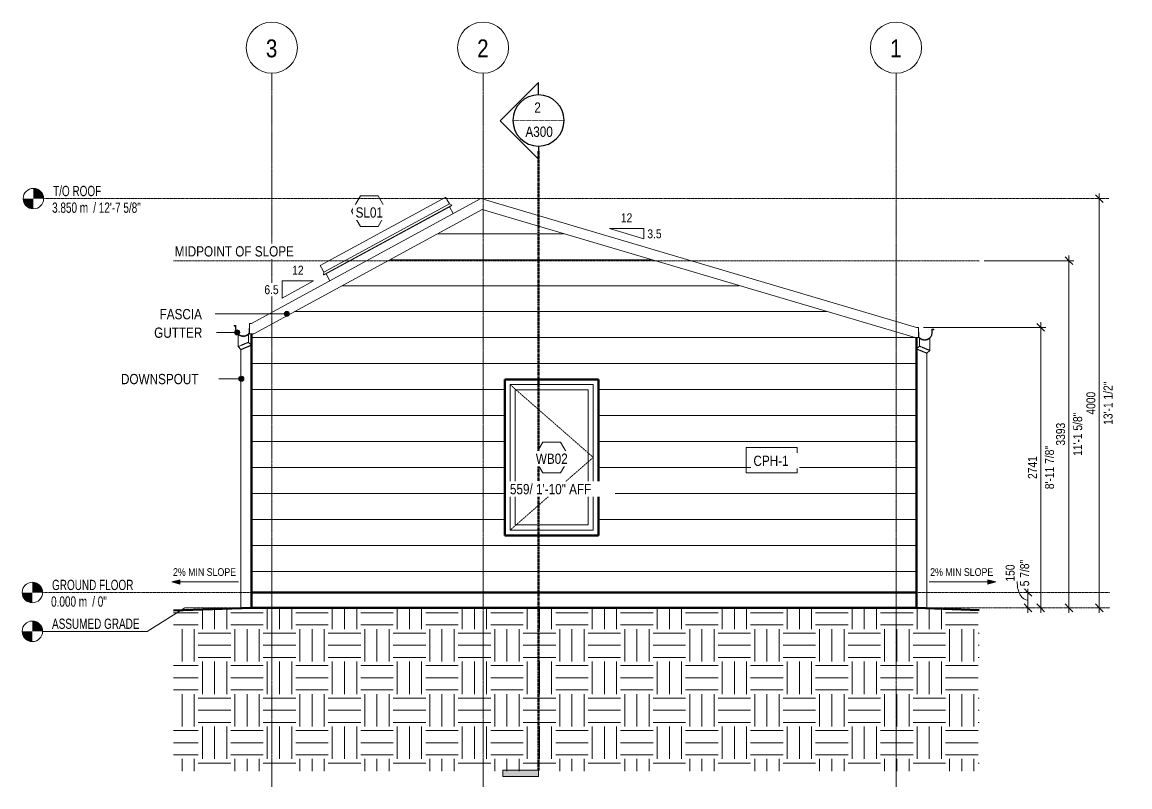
# Model space of a CAD drawing. Header units: millimetres. Extents: x -62626 to -9567, y -1907 to 5592.
# Drawn here: x -35676 to -24851, y -1899 to 5575 of the extents above; entities that cross this region are included whole.
import ezdxf

# ---------------------------------------------------------------- set-up
doc = ezdxf.new("R2010")
doc.units = ezdxf.units.MM
for name, pattern in [('CMHC_Center - Large', [18, 9, -3, 3, -3]), ('CMHC_Center - Medium', [12, 6, -2, 2, -2]), ('CMHC_Center - Small', [4.5, 2.25, -0.75, 0.75, -0.75]), ('CMHC_Dash - Small', [2, 1, -1])]:
    doc.linetypes.add(name, pattern=pattern)
for name, color, linetype, lineweight in [('A-ANNO-DIMS', 7, 'Continuous', 9), ('A-ANNO-DIMS-50', 7, 'Continuous', 9), ('A-ANNO-IDEN', 7, 'Continuous', 9), ('A-ANNO-NOTE', 7, 'Continuous', 9), ('A-DETL-GENF', 7, 'Continuous', 18), ('A-FLOR-LEVL', 7, 'Continuous', 9), ('A-FLOR-OTLN', 7, 'Continuous', 18), ('A-GENM', 7, 'Continuous', 18), ('A-GENM-IDEN', 7, 'Continuous', 18), ('A-GLAZ', 7, 'Continuous', 18), ('A-GLAZ-IDEN', 7, 'Continuous', 9), ('A-ROOF', 7, 'Continuous', 18), ('A-ROOF-IDEN', 7, 'Continuous', 9), ('A-ROOF-OTLN', 7, 'Continuous', 18), ('A-ROOF-PATT', 7, 'Continuous', 18), ('A-WALL', 7, 'Continuous', 18), ('A-WALL-PATT', 7, 'Continuous', 18), ('G-ANNO-DIMS', 7, 'Continuous', 9), ('G-ANNO-TEXT', 7, 'Continuous', 9), ('S-GRID', 7, 'Continuous', 9), ('S-GRID-IDEN', 7, 'Continuous', 9)]:
    doc.layers.add(name, color=color, linetype=linetype, lineweight=lineweight)
for name, color, linetype, lineweight, true_color in [('A-DETL', 7, 'Continuous', 18, 0x00a600), ('A-GLAZ-HDLN', 9, 'CMHC_Dash - Small', 18, 0x808080), ('G-ANNO-SYMB', 7, 'CMHC_Center - Small', 9, 0xffc640)]:
    doc.layers.add(name, color=color, linetype=linetype, lineweight=lineweight, true_color=true_color)
doc.styles.add('Arial', font='arial.ttf', dxfattribs={"height": 80})
doc.styles.add('Arial Narrow', font='ARIALN.TTF', dxfattribs={"width": 0.85, "height": 100})
doc.styles.add('Arial Narrow_1', font='ARIALN.TTF', dxfattribs={"height": 100})
doc.styles.add('Arial Narrow_2', font='ARIALN.TTF', dxfattribs={"height": 175})
doc.styles.add('Arial Narrow_3', font='ARIALN.TTF', dxfattribs={"height": 75})
doc.styles.add('Arial Narrow_4', font='ARIALN.TTF', dxfattribs={"height": 87.5})
doc.dimstyles.new('CMHC_Standard__Red_', dxfattribs={"dimscale": 304.8, "dimtxt": 89.55021, "dimasz": 0.246063, "dimexe": 0.164042, "dimexo": 0.164042, "dimgap": 0.04101, "dimtad": 1, "dimdec": 0, "dimzin": 0, "dimdsep": 46, "dimtxsty": 'Arial Narrow_4', "dimblk1": 'OBLIQUE', "dimblk2": 'OBLIQUE', "dimsah": 1, "dimcen": 0.09, "dimdle": 0.164042, "dimazin": 0, "dimtfac": 1, "dimtdec": 4, "dimtix": 1, "dimtmove": 0, "dimatfit": 3, "dimfxl": 1, "dimtvp": 1, "dimtfill": 1, "dimtolj": 1, "dimtzin": 0, "dimarcsym": 2})
doc.dimstyles.new('CMHC_Standard__Red__1', dxfattribs={"dimscale": 304.8, "dimtxt": 89.55021, "dimasz": 0.246063, "dimexe": 0.164042, "dimexo": 0.164042, "dimgap": 0.04101, "dimtad": 1, "dimdec": 0, "dimzin": 0, "dimdsep": 46, "dimtxsty": 'Arial Narrow_4', "dimblk1": 'OBLIQUE', "dimblk2": 'OBLIQUE', "dimsah": 1, "dimcen": 0.09, "dimdle": 0.164042, "dimazin": 0, "dimtfac": 1, "dimtdec": 4, "dimtix": 1, "dimtmove": 1, "dimatfit": 3, "dimfxl": 1, "dimtvp": 1, "dimtfill": 1, "dimtolj": 1, "dimtzin": 0, "dimarcsym": 2})
pattern_1 = [(0, (-27078.74, -303), (0, 254), [])]

# ---------------------------------------------------------------- blocks, each defined once
blk = doc.blocks.new('Operable - 3_0_x5_0_-8899179-ADU-1 - NORTH')
at = {"layer": 'A-GLAZ'}
for p, q in [((56564.32613, 2032), (57377.12613, 2032)), ((56564.32613, 2032), (56564.32613, 609.6)), ((56564.32613, 609.6), (56564.32613, 2032)), ((57377.12613, 2032), (56564.32613, 2032)), ((56615.12613, 660.4), (56615.12613, 1981.2)), ((57326.32613, 1981.2), (56615.12613, 1981.2)), ((56615.12613, 1981.2), (57326.32613, 1981.2)), ((56615.12613, 1981.2), (56615.12613, 660.4)), ((57326.32613, 1981.2), (57326.32613, 660.4)), ((57326.32613, 660.4), (57326.32613, 1981.2)), ((57377.12613, 609.6), (57377.12613, 2032)), ((57377.12613, 2032), (57377.12613, 609.6)), ((57326.32613, 660.4), (56615.12613, 660.4)), ((56615.12613, 660.4), (57326.32613, 660.4)), ((56564.32613, 609.6), (57377.12613, 609.6)), ((57377.12613, 609.6), (56564.32613, 609.6))]:
    blk.add_line(p, q, dxfattribs=at)
at = {"layer": 'A-GLAZ-HDLN'}
for p, q in [((57377.12613, 1320.8), (56564.32613, 2032)), ((56564.32613, 609.6), (57377.12613, 1320.8))]:
    blk.add_line(p, q, dxfattribs=at)
blk = doc.blocks.new('Skylight - 21_ x 54_ C08-8140695-ADU-1 - NORTH')
at = {"layer": 'A-GLAZ'}
for p, q in [((54708, 3197), (55935, 3865)), ((54744, 3130), (55971, 3798)), ((55935, 3865), (55947, 3843)), ((55947, 3843), (55971, 3798)), ((55971, 3798), (55994, 3787)), ((54742, 3104), (55994, 3787)), ((54748, 3104), (55991, 3781)), ((56009, 3703), (55972, 3770)), ((55994, 3787), (55991, 3781)), ((54708, 3197), (54720, 3174)), ((54720, 3174), (54744, 3130)), ((54744, 3130), (54742, 3104)), ((54742, 3104), (54748, 3104)), ((54804, 3047), (54767, 3114))]:
    blk.add_line(p, q, dxfattribs=at)
blk = doc.blocks.new('Level - Standard-1636326-ADU-1 - NORTH')
at = {"layer": 'A-FLOR-LEVL'}
h = blk.add_hatch(color=256, dxfattribs=at)
edge = h.paths.add_edge_path()
edge.add_line((51896, -100), (51896, 0))
edge.add_line((51896, 0), (51796, 0))
edge.add_arc((51896, 0), 100, 180, 270)
h = blk.add_hatch(color=256, dxfattribs=at)
edge = h.paths.add_edge_path()
edge.add_line((51896, 0), (51996, 0))
edge.add_arc((51896, 0), 100, 360, 450)
edge.add_line((51896, 100), (51896, 0))
blk.add_circle((51896, 0), 100, dxfattribs=at)
blk = doc.blocks.new('Level - Standard-9115857-ADU-1 - NORTH')
at = {"layer": 'A-FLOR-LEVL', "true_color": 0xff0000}
h = blk.add_hatch(color=1, dxfattribs=at)
edge = h.paths.add_edge_path()
edge.add_line((51896, -379), (51996, -379))
edge.add_arc((51896, -379), 100, 0, 90)
edge.add_line((51896, -279), (51896, -379))
h = blk.add_hatch(color=1, dxfattribs=at)
edge = h.paths.add_edge_path()
edge.add_line((51896, -479), (51896, -379))
edge.add_line((51896, -379), (51796, -379))
edge.add_arc((51896, -379), 100, 180, 270)
at = {"layer": 'A-FLOR-LEVL'}
blk.add_circle((51896, -379), 100, dxfattribs=at)
blk = doc.blocks.new('Section - Standard-407976-ADU-1 - NORTH')
at = {"layer": 'G-ANNO-SYMB', "linetype": 'Continuous'}
blk.add_hatch(color=7, dxfattribs=at).paths.add_polyline_path([(56492, -1737), (56842, -1737), (56842, -1797), (56492, -1797)])
at = {"layer": 'G-ANNO-SYMB', "color": 7, "linetype": 'Continuous', "lineweight": 18}
for p, q in [((56492, -1737), (56492, -1797)), ((56842, -1737), (56492, -1737)), ((56492, -1797), (56842, -1797)), ((56842, -1797), (56842, -1737))]:
    blk.add_line(p, q, dxfattribs=at)
blk = doc.blocks.new('Section - Arrow_ Empty-3208400-ADU-1 - NORTH')
at = {"layer": 'G-ANNO-SYMB', "color": 7, "linetype": 'Continuous', "lineweight": 25}
for p, q in [((56467, 4611), (56842, 4986)), ((56842, 4864), (56842, 4986)), ((56467, 4611), (56842, 4235)), ((56842, 4364), (56842, 4235))]:
    blk.add_line(p, q, dxfattribs=at)
for start, end in [(90, 270), (90, 270), (270, 90), (270, 90)]:
    blk.add_arc((56842, 4614), 250, start, end, dxfattribs=at)
blk = doc.blocks.new('CMHC_Tag - Window - Elevation-5642712-ADU-1 - NORTH')
at = {"layer": 'A-ANNO-NOTE'}
for p, q in [((56884, 1471), (56798, 1321)), ((57057, 1471), (56884, 1471)), ((57144, 1321), (57057, 1471)), ((56798, 1321), (56884, 1171)), ((57057, 1171), (57144, 1321)), ((56884, 1171), (57057, 1171))]:
    blk.add_line(p, q, dxfattribs=at)
blk = doc.blocks.new('Grid - Standard-408483-ADU-1 - NORTH')
at = {"layer": 'S-GRID-IDEN'}
blk.add_circle((60336, 5325), 250, dxfattribs=at)
for start, end in [(0, 180), (180, 360)]:
    blk.add_arc((60336, 5325), 250, start, end, dxfattribs=at)
blk = doc.blocks.new('CMHC_Tag - Material - Standard-7027297-ADU-1 - NORTH')
at = {"layer": 'A-ANNO-NOTE'}
for p, q in [((58870, 1419), (58870, 1169)), ((59370, 1419), (58870, 1419)), ((59370, 1169), (59370, 1419)), ((58870, 1169), (59370, 1169))]:
    blk.add_line(p, q, dxfattribs=at)
blk = doc.blocks.new('CMHC_Graphic - Minimum Slope - 2_ Min-8593698-ADU-1 - NORTH')
at = {"layer": 'A-ANNO-NOTE'}
blk.add_hatch(color=256, dxfattribs=at).paths.add_polyline_path([(61232, 124), (61310, 103), (61232, 82)])
for p, q in [((61232, 124), (61232, 82)), ((61310, 103), (61232, 124)), ((61232, 103), (60660, 103)), ((61232, 82), (61310, 103))]:
    blk.add_line(p, q, dxfattribs=at)
blk = doc.blocks.new('CMHC_Graphic - Minimum Slope - 2_ Min-8593703-ADU-1 - NORTH')
at = {"layer": 'A-ANNO-NOTE'}
blk.add_hatch(color=256, dxfattribs=at).paths.add_polyline_path([(53336, 124), (53336, 82), (53259, 103)])
for p, q in [((53336, 124), (53259, 103)), ((53336, 82), (53336, 124)), ((53259, 103), (53336, 82)), ((53336, 103), (53909, 103))]:
    blk.add_line(p, q, dxfattribs=at)
blk = doc.blocks.new('DIMBLOCK9-ADU-1 - NORTH')
at = {"layer": 'A-ANNO-DIMS-50', "color": 1, "true_color": 0xff0000, "transparency": 16777216}
for p, q in [((-25150, -200), (-25150, 3900)), ((-25150, 3850), (-25153, 3850)), ((-25150, 3850), (-25100, 3850)), ((-25150, -150), (-25153, -150)), ((-25150, -150), (-25100, -150))]:
    blk.add_line(p, q, dxfattribs=at)
at = {"layer": 'A-ANNO-DIMS-50', "color": 1, "lineweight": 18, "true_color": 0xff0000, "transparency": 16777216}
for p, q in [((-25150, 3850), (-25187, 3888)), ((-25150, 3850), (-25112, 3813)), ((-25150, -150), (-25187, -112)), ((-25150, -150), (-25112, -187))]:
    blk.add_line(p, q, dxfattribs=at)
at = {"layer": 'A-ANNO-DIMS-50', "color": 0, "transparency": 16777216, "insert": (-25108, 1639), "char_height": 87.5, "width": 506.6, "attachment_point": 1, "rotation": 90, "line_spacing_factor": 0.974696, "style": 'Arial Narrow_4', "bg_fill": 3, "box_fill_scale": 1.25, "bg_fill_color": 256, "bg_fill_true_color": 13158600, "bg_fill_transparency": 0}
blk.add_mtext('13\'-1 1/2"', dxfattribs=at)
at = {"layer": 'A-ANNO-DIMS-50', "color": 0, "transparency": 16777216, "insert": (-25276, 1739), "char_height": 87.5, "width": 266.09, "attachment_point": 1, "rotation": 90, "line_spacing_factor": 0.974696, "style": 'Arial Narrow_4', "bg_fill": 3, "box_fill_scale": 1.25, "bg_fill_color": 256, "bg_fill_true_color": 13158600, "bg_fill_transparency": 0}
blk.add_mtext('4000', dxfattribs=at)
blk = doc.blocks.new('_Oblique')
at = {"color": 0, "linetype": 'ByBlock', "lineweight": -2}
blk.add_line((-0.5, -0.5), (0.5, 0.5), dxfattribs=at)
blk = doc.blocks.new('DIMBLOCK10-ADU-1 - NORTH')
at = {"layer": 'A-ANNO-DIMS-50', "color": 1, "lineweight": 18, "true_color": 0xff0000, "transparency": 16777216}
for p, q in [((-25722, 2591), (-25759, 2629)), ((-25722, 2591), (-25684, 2554)), ((-25722, -150), (-25759, -112)), ((-25722, -150), (-25684, -187))]:
    blk.add_line(p, q, dxfattribs=at)
at = {"layer": 'A-ANNO-DIMS-50', "color": 1, "true_color": 0xff0000, "transparency": 16777216}
for p, q in [((-25722, -200), (-25722, 2641)), ((-25722, 2591), (-26867, 2591)), ((-25722, 2591), (-25672, 2591)), ((-25722, -150), (-25725, -150)), ((-25722, -150), (-25672, -150))]:
    blk.add_line(p, q, dxfattribs=at)
at = {"layer": 'A-ANNO-DIMS-50', "color": 0, "transparency": 16777216, "insert": (-25680, 1010), "char_height": 87.5, "width": 506.6, "attachment_point": 1, "rotation": 90, "line_spacing_factor": 0.974696, "style": 'Arial Narrow_4', "bg_fill": 3, "box_fill_scale": 1.25, "bg_fill_color": 256, "bg_fill_true_color": 13158600, "bg_fill_transparency": 0}
blk.add_mtext('8\'-11 7/8"', dxfattribs=at)
at = {"layer": 'A-ANNO-DIMS-50', "color": 0, "transparency": 16777216, "insert": (-25847, 1110), "char_height": 87.5, "width": 266.09, "attachment_point": 1, "rotation": 90, "line_spacing_factor": 0.974696, "style": 'Arial Narrow_4', "bg_fill": 3, "box_fill_scale": 1.25, "bg_fill_color": 256, "bg_fill_true_color": 13158600, "bg_fill_transparency": 0}
blk.add_mtext('2741', dxfattribs=at)
blk = doc.blocks.new('DIMBLOCK11-ADU-1 - NORTH')
at = {"layer": 'A-ANNO-DIMS-50', "color": 1, "lineweight": 18, "true_color": 0xff0000, "transparency": 16777216}
for p, q in [((-25447, 3243), (-25484, 3281)), ((-25447, 3243), (-25409, 3206)), ((-25447, -150), (-25484, -112)), ((-25447, -150), (-25409, -187))]:
    blk.add_line(p, q, dxfattribs=at)
at = {"layer": 'A-ANNO-DIMS-50', "color": 1, "true_color": 0xff0000, "transparency": 16777216}
for p, q in [((-25447, -200), (-25447, 3293)), ((-25447, 3243), (-26276, 3243)), ((-25447, 3243), (-25397, 3243)), ((-25447, -150), (-25450, -150)), ((-25447, -150), (-25397, -150))]:
    blk.add_line(p, q, dxfattribs=at)
at = {"layer": 'A-ANNO-DIMS-50', "color": 0, "transparency": 16777216, "insert": (-25405, 1335), "char_height": 87.5, "width": 506.6, "attachment_point": 1, "rotation": 90, "line_spacing_factor": 0.974696, "style": 'Arial Narrow_4', "bg_fill": 3, "box_fill_scale": 1.25, "bg_fill_color": 256, "bg_fill_true_color": 13158600, "bg_fill_transparency": 0}
blk.add_mtext('11\'-1 5/8"', dxfattribs=at)
at = {"layer": 'A-ANNO-DIMS-50', "color": 0, "transparency": 16777216, "insert": (-25572, 1436), "char_height": 87.5, "width": 266.09, "attachment_point": 1, "rotation": 90, "line_spacing_factor": 0.974696, "style": 'Arial Narrow_4', "bg_fill": 3, "box_fill_scale": 1.25, "bg_fill_color": 256, "bg_fill_true_color": 13158600, "bg_fill_transparency": 0}
blk.add_mtext('3393', dxfattribs=at)
blk = doc.blocks.new('DIMBLOCK12-ADU-1 - NORTH')
at = {"layer": 'A-ANNO-DIMS-50', "color": 1, "lineweight": 18, "true_color": 0xff0000, "transparency": 16777216}
for p, q in [((-25847, 0), (-25884, 38)), ((-25847, 0), (-25809, -37)), ((-25847, -150), (-25884, -112)), ((-25847, -150), (-25809, -187))]:
    blk.add_line(p, q, dxfattribs=at)
at = {"layer": 'A-ANNO-DIMS-50', "color": 1, "true_color": 0xff0000, "transparency": 16777216}
for p, q in [((-25847, 0), (-25850, 0)), ((-25847, -200), (-25847, 50)), ((-25847, 0), (-25797, 0)), ((-25847, -150), (-25850, -150)), ((-25847, -150), (-25797, -150))]:
    blk.add_line(p, q, dxfattribs=at)
blk.add_ellipse((-25847, 107), major_axis=(0, 182), ratio=0.580416, start_param=1.570796, end_param=3.141593, dxfattribs=at)
at = {"layer": 'A-ANNO-DIMS-50', "color": 0, "transparency": 16777216, "insert": (-25923, 61), "char_height": 87.5, "width": 310.44, "attachment_point": 1, "rotation": 90, "line_spacing_factor": 0.974696, "style": 'Arial Narrow_4', "bg_fill": 3, "box_fill_scale": 1.25, "bg_fill_color": 256, "bg_fill_true_color": 13158600, "bg_fill_transparency": 0}
blk.add_mtext('5 7/8"', dxfattribs=at)
at = {"layer": 'A-ANNO-DIMS-50', "color": 0, "transparency": 16777216, "insert": (-26065, 107), "char_height": 87.5, "width": 199.57, "attachment_point": 1, "rotation": 90, "line_spacing_factor": 0.974696, "style": 'Arial Narrow_4', "bg_fill": 3, "box_fill_scale": 1.25, "bg_fill_color": 256, "bg_fill_true_color": 13158600, "bg_fill_transparency": 0}
blk.add_mtext('150', dxfattribs=at)

msp = doc.modelspace()

# ---------------------------------------------------------------- hatches: boundary and pattern name
at = {"layer": 'A-DETL-GENF', "true_color": 0x808080}
h = msp.add_hatch(dxfattribs=at)
h.set_pattern_fill('FP_12', color=8, style=0, pattern_type=2)
h.set_pattern_definition([(0, (-30779.87, 0), (317.5, 317.5), [317.5, -317.5]), (0, (-30779.87, 119.06), (317.5, 317.5), [317.5, -317.5]), (0, (-30779.87, 238.12), (317.5, 317.5), [317.5, -317.5]), (90, (-30740.18, 277.8), (-317.5, 317.5), [317.5, -317.5]), (90, (-30621.12, 277.8), (-317.5, 317.5), [317.5, -317.5]), (90, (-30502.05, 277.8), (-317.5, 317.5), [317.5, -317.5])])
h.paths.add_polyline_path([(-32228.8, -1747.3), (-26324.8, -1747.3), (-26324.8, -171.3), (-26935.7, -150), (-33435.7, -150), (-34196.9, -176.6), (-34196.9, -1747.3), (-33268.3, -1747.3)])
at = {"layer": 'A-GENM-IDEN'}
h = msp.add_hatch(color=256, dxfattribs=at)
edge = h.paths.add_edge_path()
edge.add_arc((-33533.8, 2089.4), 25, 0, 360)
at = {"layer": 'A-ROOF-IDEN'}
h = msp.add_hatch(color=256, dxfattribs=at)
edge = h.paths.add_edge_path()
edge.add_arc((-33088.6, 2723.9), 25, 0, 360)
h = msp.add_hatch(color=256, dxfattribs=at)
edge = h.paths.add_edge_path()
edge.add_arc((-33574, 2542.6), 25, 0, 360)
at = {"layer": 'A-ROOF-PATT', "true_color": 0xb9b9b9}
h = msp.add_hatch(dxfattribs=at)
h.set_pattern_fill('FP_11', color=9, style=0, pattern_type=2)
h.set_pattern_definition([(0, (-14161.97, 2491), (0, 254), [])])
h.paths.add_polyline_path([(-33435.7, 2191), (-31149, 3436.6), (-26935.7, 2191), (-26935.7, 2491.4), (-26950.2, 2491.4), (-31181.4, 3742.3), (-33410.3, 2528.2), (-33435.7, 2528.2), (-33435.7, 2420.2)])
at = {"layer": 'A-WALL-PATT', "true_color": 0xb9b9b9}
h = msp.add_hatch(dxfattribs=at)
h.set_pattern_fill('FP_10', color=9, style=0, pattern_type=2)
h.set_pattern_definition(pattern_1)
h.paths.add_polyline_path([(-33149.7, 0), (-26935.7, 0), (-26935.7, 2191), (-31149, 3436.6), (-33149.7, 2346.7), (-33149.7, 147.1)])
h.paths.add_polyline_path([(-30260.8, 558.8), (-30958.4, 558.8), (-30958.4, 2082.8), (-30044, 2082.8), (-30044, 558.8)])
h = msp.add_hatch(dxfattribs=at)
h.set_pattern_fill('FP_10', color=9, style=0, pattern_type=2)
h.set_pattern_definition(pattern_1)
h.paths.add_polyline_path([(-33149.7, 0), (-33149.7, 2346.7), (-33435.7, 2191), (-33435.7, 0), (-33212.8, 0)])

# ---------------------------------------------------------------- linework, layer by layer
at = {"layer": 'A-DETL', "color": 7, "linetype": 'CMHC_Dash - Small'}
msp.add_line((-26324.8, 3243), (-34196.9, 3243), dxfattribs=at)
at = {"layer": 'A-DETL', "color": 7, "lineweight": 50}
for p, q in [((-33435.7, -150), (-34196.9, -176.6)), ((-26935.7, -150), (-33435.7, -150)), ((-26324.8, -171.3), (-26935.7, -150))]:
    msp.add_line(p, q, dxfattribs=at)
at = {"layer": 'A-FLOR-LEVL', "color": 1, "linetype": 'CMHC_Center - Medium', "true_color": 0xff0000}
msp.add_line((-34085.7, -150), (-25045.8, -150), dxfattribs=at)
at = {"layer": 'A-FLOR-OTLN', "lineweight": 50}
for p, q in [((-33435.7, -150), (-33435.7, 0)), ((-26935.7, 0), (-26935.7, -150))]:
    msp.add_line(p, q, dxfattribs=at)
at = {"layer": 'A-GENM'}
for p, q in [((-33565.4, 2528.2), (-33565.4, 2527.2)), ((-33565.4, 2522.9), (-33565.4, 2403.3)), ((-33463.8, 2445.4), (-33463.8, 2523)), ((-26806, 2490.3), (-26806, 2491.4)), ((-33565.4, 2403.3), (-33537.3, 2375.2)), ((-33435.7, 2417.3), (-33463.8, 2445.4)), ((-26907.6, 2408.5), (-26935.7, 2380.4)), ((-26907.6, 2486.2), (-26907.6, 2408.5)), ((-26806, 2366.4), (-26806, 2486.1)), ((-33537.3, 2375.2), (-33537.3, -150)), ((-26834.1, 2338.3), (-26806, 2366.4)), ((-26834.1, -150), (-26834.1, 2338.3)), ((-33537.3, -150), (-33435.7, -150)), ((-26935.7, -150), (-26834.1, -150))]:
    msp.add_line(p, q, dxfattribs=at)
for points, knots in [([(-33463.8, 2528.2), (-33463.8, 2528), (-33464.3, 2527.5), (-33465.5, 2526.5), (-33466.3, 2525.8), (-33467, 2525.2), (-33467.9, 2524.6), (-33469, 2523.6), (-33470.7, 2522.2), (-33472.6, 2520.7), (-33474.1, 2519.7), (-33475, 2519.1), (-33475.7, 2518.7), (-33476.4, 2518.3), (-33477.3, 2517.8), (-33479.1, 2516.7), (-33481.7, 2515.3), (-33484.5, 2513.9), (-33486.9, 2512.8), (-33488.8, 2512.1), (-33490.7, 2511.5), (-33493.3, 2510.6), (-33496.7, 2509.6), (-33501, 2508.6), (-33506.9, 2507.6), (-33513.1, 2507.3), (-33519.3, 2507.5), (-33523.8, 2507.9), (-33528.3, 2508.6), (-33532.5, 2509.6), (-33536, 2510.6), (-33538.6, 2511.5), (-33540.2, 2512), (-33541.5, 2512.5), (-33542.7, 2513), (-33544.8, 2513.9), (-33547.6, 2515.3), (-33550.2, 2516.7), (-33551.9, 2517.8), (-33552.9, 2518.3), (-33553.6, 2518.7), (-33554.3, 2519.1), (-33555.2, 2519.7), (-33556.6, 2520.7), (-33558.6, 2522.2), (-33560.2, 2523.6), (-33561.4, 2524.6), (-33562.2, 2525.2), (-33563, 2525.8), (-33563.8, 2526.5), (-33565, 2527.5), (-33565.4, 2528), (-33565.4, 2528.2)], [0, 0, 0, 0, 0.0555556, 0.0833333, 0.0972222, 0.1111111, 0.125, 0.1388889, 0.1666667, 0.1944444, 0.2083333, 0.2152778, 0.2222222, 0.2291667, 0.2361111, 0.25, 0.2777778, 0.3055556, 0.3194444, 0.3333333, 0.3472222, 0.3611111, 0.3888889, 0.4166667, 0.4444444, 0.5, 0.5277778, 0.5555556, 0.5833333, 0.6111111, 0.6388889, 0.6527778, 0.6666667, 0.6736111, 0.6805556, 0.6944444, 0.7222222, 0.75, 0.7638889, 0.7708333, 0.7777778, 0.7847222, 0.7916667, 0.8055556, 0.8333333, 0.8611111, 0.875, 0.8888889, 0.9027778, 0.9166667, 0.9444444, 1, 1, 1, 1]), ([(-33565.4, 2528.2), (-33565.4, 2528), (-33565, 2527.5), (-33563.8, 2526.5), (-33563, 2525.8), (-33562.2, 2525.2), (-33561.4, 2524.6), (-33560.2, 2523.6), (-33558.6, 2522.2), (-33556.6, 2520.7), (-33555.2, 2519.7), (-33554.3, 2519.1), (-33553.8, 2518.9), (-33553.6, 2518.7)], [0, 0, 0, 0, 0.05555556, 0.08333333, 0.09722222, 0.11111111, 0.125, 0.13888889, 0.16666667, 0.19444444, 0.20833333, 0.21527778, 0.22222222, 0.22222222, 0.22222222, 0.22222222]), ([(-33565.4, 2522.9), (-33565.4, 2522.8), (-33565, 2522.3), (-33563.8, 2521.4), (-33563, 2520.7), (-33562.3, 2520.2), (-33561.4, 2519.6), (-33560.3, 2518.7), (-33558.6, 2517.4), (-33556.6, 2516), (-33555.2, 2515), (-33554.3, 2514.5), (-33553.6, 2514.1), (-33552.9, 2513.7), (-33551.9, 2513.1), (-33550.2, 2512.2), (-33547.6, 2510.8), (-33544.7, 2509.4), (-33542.3, 2508.4), (-33540.5, 2507.8), (-33539.2, 2507.4), (-33538.5, 2507.1)], [-1, -1, -1, -1, -0.94444444, -0.91666667, -0.90277778, -0.88888889, -0.875, -0.86111111, -0.83333333, -0.80555556, -0.79166667, -0.78472222, -0.77777778, -0.77083333, -0.76388889, -0.75, -0.72222222, -0.69444444, -0.68055556, -0.66666667, -0.65277778, -0.65277778, -0.65277778, -0.65277778]), ([(-33552.9, 2517.2), (-33552.7, 2517.1), (-33551.9, 2516.6), (-33550.8, 2515.9), (-33549.8, 2515.4), (-33549.4, 2515.2)], [0.229166667, 0.229166667, 0.229166667, 0.229166667, 0.236111111, 0.25, 0.262038588, 0.262038588, 0.262038588, 0.262038588]), ([(-33538.6, 2510.3), (-33537.9, 2510.1), (-33536, 2509.5), (-33533.2, 2508.7), (-33531.1, 2508.1), (-33530.4, 2508)], [0.347222222, 0.347222222, 0.347222222, 0.347222222, 0.361111111, 0.388888889, 0.402430205, 0.402430205, 0.402430205, 0.402430205]), ([(-33531.3, 2505.1), (-33530.3, 2504.9), (-33527.8, 2504.3), (-33524.4, 2503.8), (-33522.1, 2503.6), (-33521.2, 2503.5)], [-0.603550814, -0.603550814, -0.603550814, -0.603550814, -0.583333333, -0.555555556, -0.539852002, -0.539852002, -0.539852002, -0.539852002]), ([(-33521.5, 2506.6), (-33519.3, 2506.4), (-33515.9, 2506.2), (-33512.6, 2506.3), (-33511.5, 2506.3)], [0.458450542, 0.458450542, 0.458450542, 0.458450542, 0.5, 0.518540982, 0.518540982, 0.518540982, 0.518540982]), ([(-33512.1, 2503.3), (-33511.4, 2503.3), (-33509.2, 2503.4), (-33506, 2503.7), (-33503.6, 2504), (-33502.7, 2504.2)], [-0.484611228, -0.484611228, -0.484611228, -0.484611228, -0.472222222, -0.444444444, -0.426913775, -0.426913775, -0.426913775, -0.426913775]), ([(-33503.4, 2507.1), (-33502.6, 2507.2), (-33500.4, 2507.6), (-33497.6, 2508.3), (-33495.6, 2508.8), (-33495.1, 2509)], [0.568214042, 0.568214042, 0.568214042, 0.568214042, 0.583333333, 0.611111111, 0.622330547, 0.622330547, 0.622330547, 0.622330547]), ([(-33494.9, 2505.9), (-33494.2, 2506.1), (-33492.8, 2506.5), (-33490.7, 2507.2), (-33488.8, 2507.8), (-33486.9, 2508.5), (-33485.7, 2509), (-33485.2, 2509.2)], [-0.376106654, -0.376106654, -0.376106654, -0.376106654, -0.361111111, -0.347222222, -0.333333333, -0.319444444, -0.305555556, -0.305555556, -0.305555556, -0.305555556]), ([(-33486.4, 2512), (-33486, 2512.1), (-33484.4, 2512.9), (-33482.6, 2513.7), (-33481.3, 2514.4), (-33481.1, 2514.5)], [0.684098353, 0.684098353, 0.684098353, 0.684098353, 0.694444444, 0.722222222, 0.727419595, 0.727419595, 0.727419595, 0.727419595]), ([(-33479.8, 2511.8), (-33479.4, 2512.1), (-33478.5, 2512.6), (-33477.4, 2513.2), (-33476.4, 2513.7), (-33475.7, 2514.1), (-33475, 2514.5), (-33474.1, 2515.1), (-33472.6, 2516), (-33470.7, 2517.4), (-33469, 2518.7), (-33467.8, 2519.7), (-33467, 2520.3), (-33466.3, 2520.8), (-33465.4, 2521.4), (-33464.3, 2522.4), (-33463.8, 2522.9), (-33463.8, 2523)], [-0.26110821, -0.26110821, -0.26110821, -0.26110821, -0.25, -0.23611111, -0.22916667, -0.22222222, -0.21527778, -0.20833333, -0.19444444, -0.16666667, -0.13888889, -0.125, -0.11111111, -0.09722222, -0.08333333, -0.05555556, 0, 0, 0, 0]), ([(-33475.7, 2518.7), (-33475.5, 2518.9), (-33475, 2519.1), (-33474.1, 2519.7), (-33472.6, 2520.7), (-33470.7, 2522.2), (-33469, 2523.6), (-33467.9, 2524.6), (-33467, 2525.2), (-33466.3, 2525.8), (-33465.5, 2526.5), (-33464.3, 2527.5), (-33463.8, 2528), (-33463.8, 2528.2)], [0.77777778, 0.77777778, 0.77777778, 0.77777778, 0.78472222, 0.79166667, 0.80555556, 0.83333333, 0.86111111, 0.875, 0.88888889, 0.90277778, 0.91666667, 0.94444444, 1, 1, 1, 1]), ([(-33471, 2520.9), (-33471, 2521), (-33470.1, 2521.7), (-33469.4, 2522.3), (-33468.7, 2522.9), (-33468.7, 2522.9)], [0.829767764, 0.829767764, 0.829767764, 0.829767764, 0.833333333, 0.861111111, 0.862284298, 0.862284298, 0.862284298, 0.862284298]), ([(-33468.7, 2522.9), (-33468.7, 2522.9), (-33469.4, 2522.3), (-33470.1, 2521.7), (-33471, 2521), (-33471, 2520.9)], [0.137715702, 0.137715702, 0.137715702, 0.137715702, 0.138888889, 0.166666667, 0.170232236, 0.170232236, 0.170232236, 0.170232236]), ([(-26907.6, 2491.4), (-26907.6, 2491.2), (-26907.2, 2490.6), (-26906, 2489.6), (-26905.2, 2489), (-26904.4, 2488.4), (-26903.6, 2487.8), (-26902.4, 2486.8), (-26900.8, 2485.4), (-26898.8, 2483.9), (-26897.4, 2482.9), (-26896.5, 2482.3), (-26896, 2482), (-26895.8, 2481.9)], [0, 0, 0, 0, 0.05555556, 0.08333333, 0.09722222, 0.11111111, 0.125, 0.13888889, 0.16666667, 0.19444444, 0.20833333, 0.21527778, 0.22222222, 0.22222222, 0.22222222, 0.22222222]), ([(-26806, 2491.4), (-26806, 2491.2), (-26806.5, 2490.6), (-26807.7, 2489.6), (-26808.5, 2489), (-26809.2, 2488.4), (-26810.1, 2487.8), (-26811.2, 2486.8), (-26812.9, 2485.4), (-26814.8, 2483.9), (-26816.3, 2482.9), (-26817.2, 2482.3), (-26817.9, 2481.9), (-26818.6, 2481.5), (-26819.5, 2480.9), (-26821.3, 2479.9), (-26823.9, 2478.4), (-26826.7, 2477), (-26829.1, 2476), (-26831, 2475.3), (-26832.9, 2474.6), (-26835.5, 2473.7), (-26838.9, 2472.7), (-26843.2, 2471.7), (-26849.1, 2470.8), (-26855.3, 2470.5), (-26861.5, 2470.6), (-26866, 2471), (-26870.4, 2471.7), (-26874.7, 2472.7), (-26878.2, 2473.7), (-26880.8, 2474.6), (-26882.4, 2475.2), (-26883.7, 2475.6), (-26884.9, 2476.1), (-26887, 2477), (-26889.8, 2478.4), (-26892.4, 2479.9), (-26894.1, 2480.9), (-26895.1, 2481.5), (-26895.8, 2481.9), (-26896.5, 2482.3), (-26897.4, 2482.9), (-26898.8, 2483.9), (-26900.8, 2485.4), (-26902.4, 2486.8), (-26903.6, 2487.8), (-26904.4, 2488.4), (-26905.2, 2489), (-26906, 2489.6), (-26907.2, 2490.6), (-26907.6, 2491.2), (-26907.6, 2491.4)], [0, 0, 0, 0, 0.0555556, 0.0833333, 0.0972222, 0.1111111, 0.125, 0.1388889, 0.1666667, 0.1944444, 0.2083333, 0.2152778, 0.2222222, 0.2291667, 0.2361111, 0.25, 0.2777778, 0.3055556, 0.3194444, 0.3333333, 0.3472222, 0.3611111, 0.3888889, 0.4166667, 0.4444444, 0.5, 0.5277778, 0.5555556, 0.5833333, 0.6111111, 0.6388889, 0.6527778, 0.6666667, 0.6736111, 0.6805556, 0.6944444, 0.7222222, 0.75, 0.7638889, 0.7708333, 0.7777778, 0.7847222, 0.7916667, 0.8055556, 0.8333333, 0.8611111, 0.875, 0.8888889, 0.9027778, 0.9166667, 0.9444444, 1, 1, 1, 1]), ([(-26817.9, 2481.9), (-26817.7, 2482), (-26817.2, 2482.3), (-26816.3, 2482.9), (-26814.8, 2483.9), (-26812.9, 2485.4), (-26811.2, 2486.8), (-26810.1, 2487.8), (-26809.2, 2488.4), (-26808.5, 2489), (-26807.7, 2489.6), (-26806.5, 2490.6), (-26806, 2491.2), (-26806, 2491.4)], [0.77777778, 0.77777778, 0.77777778, 0.77777778, 0.78472222, 0.79166667, 0.80555556, 0.83333333, 0.86111111, 0.875, 0.88888889, 0.90277778, 0.91666667, 0.94444444, 1, 1, 1, 1]), ([(-33463.8, 2445.4), (-33463.8, 2445.4), (-33465, 2444.9), (-33470.1, 2442.8), (-33478.3, 2439.4), (-33487.2, 2435.7), (-33495.1, 2432.4), (-33501.5, 2429.8), (-33508, 2427.1), (-33514.6, 2424.3), (-33521.3, 2421.6), (-33527.8, 2418.9), (-33534.1, 2416.3), (-33542.1, 2413), (-33551, 2409.3), (-33559.1, 2405.9), (-33564.3, 2403.8), (-33565.4, 2403.3), (-33565.4, 2403.3)], [0, 0, 0, 0, 0.0833333, 0.1666667, 0.25, 0.3333333, 0.375, 0.4166667, 0.4583333, 0.5, 0.5416667, 0.5833333, 0.625, 0.6666667, 0.75, 0.8333333, 0.9166667, 1, 1, 1, 1]), ([(-33435.7, 2417.3), (-33435.7, 2417.3), (-33436.9, 2416.8), (-33442, 2414.7), (-33450.2, 2411.3), (-33459.1, 2407.6), (-33467, 2404.3), (-33473.4, 2401.7), (-33479.9, 2399), (-33486.5, 2396.2), (-33493.2, 2393.5), (-33499.7, 2390.8), (-33506, 2388.2), (-33514, 2384.9), (-33522.9, 2381.2), (-33531, 2377.8), (-33536.2, 2375.7), (-33537.3, 2375.2), (-33537.3, 2375.2)], [0, 0, 0, 0, 0.0833333, 0.1666667, 0.25, 0.3333333, 0.375, 0.4166667, 0.4583333, 0.5, 0.5416667, 0.5833333, 0.625, 0.6666667, 0.75, 0.8333333, 0.9166667, 1, 1, 1, 1]), ([(-26907.6, 2486.2), (-26907.6, 2486), (-26907.2, 2485.5), (-26906, 2484.6), (-26905.2, 2484), (-26904.5, 2483.4), (-26903.6, 2482.8), (-26902.5, 2481.9), (-26900.8, 2480.6), (-26898.8, 2479.2), (-26897.4, 2478.2), (-26896.5, 2477.7), (-26895.8, 2477.3), (-26895.1, 2476.9), (-26894.1, 2476.4), (-26893, 2475.7), (-26892.1, 2475.2), (-26891.6, 2475)], [-1, -1, -1, -1, -0.94444444, -0.91666667, -0.90277778, -0.88888889, -0.875, -0.86111111, -0.83333333, -0.80555556, -0.79166667, -0.78472222, -0.77777778, -0.77083333, -0.76388889, -0.75, -0.73889179, -0.73889179, -0.73889179, -0.73889179]), ([(-26806, 2366.4), (-26806, 2366.4), (-26807.2, 2366.9), (-26812.3, 2369.1), (-26820.5, 2372.4), (-26829.4, 2376.1), (-26837.3, 2379.4), (-26843.7, 2382), (-26850.2, 2384.7), (-26856.8, 2387.5), (-26863.5, 2390.2), (-26870, 2392.9), (-26876.3, 2395.6), (-26884.3, 2398.9), (-26893.2, 2402.5), (-26901.3, 2405.9), (-26906.5, 2408), (-26907.6, 2408.5), (-26907.6, 2408.5)], [0, 0, 0, 0, 0.0833333, 0.1666667, 0.25, 0.3333333, 0.375, 0.4166667, 0.4583333, 0.5, 0.5416667, 0.5833333, 0.625, 0.6666667, 0.75, 0.8333333, 0.9166667, 1, 1, 1, 1]), ([(-26900.4, 2484.1), (-26900.5, 2484.2), (-26901.4, 2484.8), (-26902.1, 2485.5), (-26902.8, 2486), (-26902.8, 2486)], [0.829767764, 0.829767764, 0.829767764, 0.829767764, 0.833333333, 0.861111111, 0.862284298, 0.862284298, 0.862284298, 0.862284298]), ([(-26902.8, 2486), (-26902.8, 2486), (-26902.1, 2485.5), (-26901.4, 2484.8), (-26900.5, 2484.2), (-26900.4, 2484.1)], [0.137715702, 0.137715702, 0.137715702, 0.137715702, 0.138888889, 0.166666667, 0.170232236, 0.170232236, 0.170232236, 0.170232236]), ([(-26890.4, 2477.7), (-26890.2, 2477.6), (-26888.9, 2476.9), (-26887.1, 2476), (-26885.5, 2475.3), (-26885.1, 2475.1)], [0.272580405, 0.272580405, 0.272580405, 0.272580405, 0.277777778, 0.305555556, 0.315901647, 0.315901647, 0.315901647, 0.315901647]), ([(-26886.3, 2472.4), (-26885.7, 2472.1), (-26884.5, 2471.6), (-26882.7, 2471), (-26880.8, 2470.3), (-26878.7, 2469.7), (-26877.3, 2469.3), (-26876.6, 2469.1)], [-0.694444444, -0.694444444, -0.694444444, -0.694444444, -0.680555556, -0.666666667, -0.652777778, -0.638888889, -0.623893346, -0.623893346, -0.623893346, -0.623893346]), ([(-26876.4, 2472.1), (-26875.9, 2472), (-26873.9, 2471.4), (-26871.1, 2470.8), (-26868.9, 2470.4), (-26868.1, 2470.3)], [0.377669453, 0.377669453, 0.377669453, 0.377669453, 0.388888889, 0.416666667, 0.431785958, 0.431785958, 0.431785958, 0.431785958]), ([(-26868.8, 2467.3), (-26867.9, 2467.2), (-26865.4, 2466.9), (-26862.3, 2466.6), (-26860.1, 2466.5), (-26859.4, 2466.5)], [-0.573086225, -0.573086225, -0.573086225, -0.573086225, -0.555555556, -0.527777778, -0.515388772, -0.515388772, -0.515388772, -0.515388772]), ([(-26859.9, 2469.5), (-26858.9, 2469.5), (-26856.3, 2469.4), (-26853, 2469.5), (-26850.7, 2469.7), (-26850, 2469.7)], [0.481459018, 0.481459018, 0.481459018, 0.481459018, 0.5, 0.527777778, 0.541549458, 0.541549458, 0.541549458, 0.541549458]), ([(-26850.3, 2466.7), (-26849.4, 2466.8), (-26847.1, 2467), (-26843.7, 2467.5), (-26841.2, 2468), (-26840.2, 2468.3)], [-0.460147998, -0.460147998, -0.460147998, -0.460147998, -0.444444444, -0.416666667, -0.396449186, -0.396449186, -0.396449186, -0.396449186]), ([(-26841.1, 2471.1), (-26840.4, 2471.3), (-26838.2, 2471.8), (-26835.5, 2472.6), (-26833.5, 2473.3), (-26832.9, 2473.5)], [0.597569795, 0.597569795, 0.597569795, 0.597569795, 0.611111111, 0.638888889, 0.652777778, 0.652777778, 0.652777778, 0.652777778]), ([(-26832.9, 2470.3), (-26832.3, 2470.5), (-26831, 2470.9), (-26829.2, 2471.6), (-26826.8, 2472.6), (-26823.9, 2473.9), (-26821.3, 2475.3), (-26819.6, 2476.3), (-26818.6, 2476.8), (-26817.9, 2477.2), (-26817.2, 2477.6), (-26816.3, 2478.2), (-26814.8, 2479.1), (-26812.9, 2480.5), (-26811.2, 2481.8), (-26810, 2482.8), (-26809.2, 2483.4), (-26808.5, 2483.9), (-26807.6, 2484.5), (-26806.5, 2485.4), (-26806, 2485.9), (-26806, 2486.1)], [-0.34722222, -0.34722222, -0.34722222, -0.34722222, -0.33333333, -0.31944444, -0.30555556, -0.27777778, -0.25, -0.23611111, -0.22916667, -0.22222222, -0.21527778, -0.20833333, -0.19444444, -0.16666667, -0.13888889, -0.125, -0.11111111, -0.09722222, -0.08333333, -0.05555556, 0, 0, 0, 0]), ([(-26822.1, 2478.3), (-26821.7, 2478.6), (-26820.7, 2479.1), (-26819.5, 2479.8), (-26818.8, 2480.2), (-26818.6, 2480.4)], [0.737961412, 0.737961412, 0.737961412, 0.737961412, 0.75, 0.763888889, 0.770833333, 0.770833333, 0.770833333, 0.770833333]), ([(-26834.1, 2338.3), (-26834.1, 2338.4), (-26835.3, 2338.8), (-26840.4, 2341), (-26848.6, 2344.3), (-26857.5, 2348), (-26865.4, 2351.3), (-26871.8, 2353.9), (-26878.3, 2356.6), (-26884.9, 2359.4), (-26891.6, 2362.1), (-26898.1, 2364.8), (-26904.4, 2367.5), (-26912.4, 2370.8), (-26921.3, 2374.4), (-26929.4, 2377.8), (-26934.6, 2379.9), (-26935.7, 2380.4), (-26935.7, 2380.4)], [0, 0, 0, 0, 0.0833333, 0.1666667, 0.25, 0.3333333, 0.375, 0.4166667, 0.4583333, 0.5, 0.5416667, 0.5833333, 0.625, 0.6666667, 0.75, 0.8333333, 0.9166667, 1, 1, 1, 1])]:
    msp.add_open_spline(points, degree=3, knots=knots, dxfattribs=at)
at = {"layer": 'A-GENM-IDEN'}
msp.add_line((-33533.8, 2089.4), (-33939.5, 2089.4), dxfattribs=at)
msp.add_circle((-33533.8, 2089.4), 25, dxfattribs=at)
at = {"layer": 'A-ROOF', "lineweight": 50}
for p, q in [((-33435.7, 2191), (-33435.7, 2528.2)), ((-26935.7, 2491.4), (-26935.7, 2191))]:
    msp.add_line(p, q, dxfattribs=at)
at = {"layer": 'A-ROOF-IDEN'}
for p, q in [((-33088.6, 2723.9), (-33902.8, 2723.9)), ((-33574, 2542.6), (-33902.8, 2542.6))]:
    msp.add_line(p, q, dxfattribs=at)
for centre in [(-33088.6, 2723.9), (-33574, 2542.6)]:
    msp.add_circle(centre, 25, dxfattribs=at)
at = {"layer": 'A-ROOF-OTLN'}
for p, q in [((-33435.7, 2628.2), (-31192.8, 3850)), ((-31192.8, 3850), (-26935.7, 2591.4)), ((-31181.4, 3742.3), (-33410.3, 2528.2)), ((-26950.2, 2491.4), (-31181.4, 3742.3)), ((-33586.7, 2609.3), (-33604.7, 2609.3)), ((-33604.7, 2609.3), (-33604.7, 2603.2)), ((-33604.7, 2603.2), (-33589.7, 2603.2)), ((-33589.7, 2603.2), (-33589.7, 2574.3)), ((-33586.7, 2574.4), (-33586.7, 2609.3)), ((-33454.7, 2528.2), (-33454.7, 2628.2)), ((-33454.7, 2628.2), (-33435.7, 2628.2)), ((-33454.7, 2583.1), (-33457.7, 2583.1)), ((-33457.7, 2583.1), (-33457.7, 2534.1)), ((-33410.3, 2528.2), (-33454.7, 2528.2)), ((-26916.7, 2491.4), (-26950.2, 2491.4)), ((-26935.7, 2591.4), (-26916.7, 2591.4)), ((-26916.7, 2491.4), (-26916.7, 2591.4)), ((-26913.7, 2546.2), (-26916.7, 2546.2)), ((-26913.7, 2497.2), (-26913.7, 2546.2)), ((-26766.7, 2572.5), (-26784.7, 2572.5)), ((-26784.7, 2572.5), (-26784.7, 2537.6)), ((-26781.7, 2537.5), (-26781.7, 2566.4)), ((-26781.7, 2566.4), (-26766.7, 2566.4)), ((-26766.7, 2566.4), (-26766.7, 2572.5))]:
    msp.add_line(p, q, dxfattribs=at)
for centre, radius, start, end in [((-33514.7, 2578.4), 75.2, 183.09655, 322.90345), ((-33514.7, 2578.4), 72.2, 183.16028, 322.11142), ((-26856.8, 2541.5), 75.2, 217.09655, 356.90345), ((-26856.8, 2541.5), 72.2, 217.88858, 356.83972)]:
    msp.add_arc(centre, radius, start, end, dxfattribs=at)
at = {"layer": 'A-WALL', "lineweight": 50}
for p, q in [((-33435.7, 0), (-33435.7, 2191)), ((-26935.7, 0), (-26935.7, 2191)), ((-30958.4, 558.8), (-30958.4, 2082.8)), ((-30958.4, 2082.8), (-30044, 2082.8)), ((-30044, 2082.8), (-30044, 558.8)), ((-30044, 558.8), (-30958.4, 558.8)), ((-33435.7, 0), (-26935.7, 0))]:
    msp.add_line(p, q, dxfattribs=at)
at = {"layer": 'G-ANNO-SYMB', "color": 8, "linetype": 'CMHC_Center - Medium', "lineweight": 50, "true_color": 0x808080}
msp.add_line((-30629.5, 4313.8), (-30629.5, -1746.6), dxfattribs=at)
at = {"layer": 'S-GRID', "color": 8, "linetype": 'CMHC_Center - Large', "true_color": 0x808080}
for p, q in [((-33235.7, -1899.2), (-33235.7, 5074.8)), ((-31171.2, -1899.2), (-31171.2, 5074.8)), ((-27135.7, -1899.2), (-27135.7, 5074.8))]:
    msp.add_line(p, q, dxfattribs=at)

# ---------------------------------------------------------------- block references
at = {"layer": 'A-ANNO-IDEN'}
msp.add_blockref('CMHC_Tag - Material - Standard-7027297-ADU-1 - NORTH', (-87472, 0), dxfattribs=at)
at = {"layer": 'A-ANNO-NOTE'}
for name in ['CMHC_Graphic - Minimum Slope - 2_ Min-8593703-ADU-1 - NORTH', 'CMHC_Graphic - Minimum Slope - 2_ Min-8593698-ADU-1 - NORTH']:
    msp.add_blockref(name, (-87472, 0), dxfattribs=at)
at = {"layer": 'A-FLOR-LEVL'}
for name, p in [('Level - Standard-1636326-ADU-1 - NORTH', (-87462, 3850)), ('Level - Standard-1636326-ADU-1 - NORTH', (-87472, 0)), ('Level - Standard-9115857-ADU-1 - NORTH', (-87472, 0))]:
    msp.add_blockref(name, p, dxfattribs=at)
at = {"layer": 'A-GLAZ'}
for name in ['Skylight - 21_ x 54_ C08-8140695-ADU-1 - NORTH', 'Operable - 3_0_x5_0_-8899179-ADU-1 - NORTH']:
    msp.add_blockref(name, (-87472, 0), dxfattribs=at)
at = {"layer": 'A-GLAZ-IDEN'}
for p in [(-89254.7, 2407.2), (-87472, 0)]:
    msp.add_blockref('CMHC_Tag - Window - Elevation-5642712-ADU-1 - NORTH', p, dxfattribs=at)
at = {"layer": 'G-ANNO-SYMB', "color": 7, "linetype": 'Continuous', "lineweight": 25}
for name in ['Section - Arrow_ Empty-3208400-ADU-1 - NORTH', 'Section - Standard-407976-ADU-1 - NORTH']:
    msp.add_blockref(name, (-87472, 0), dxfattribs=at)
at = {"layer": 'S-GRID-IDEN'}
for p in [(-93572, 0), (-91507.5, 0), (-87472, 0)]:
    msp.add_blockref('Grid - Standard-408483-ADU-1 - NORTH', p, dxfattribs=at)

# ---------------------------------------------------------------- texts
at = {"layer": 'A-ANNO-NOTE', "char_height": 75, "width": 757.595, "attachment_point": 1, "style": 'Arial Narrow_3'}
for insert in [(-34201.6, 237.5), (-26802.1, 237.5)]:
    msp.add_mtext('2% MIN SLOPE', dxfattribs=dict(at, insert=insert))
at = {"layer": 'A-FLOR-LEVL', "char_height": 100, "attachment_point": 1, "style": 'Arial Narrow', "bg_fill": 3, "box_fill_scale": 1.25, "bg_fill_color": 256, "bg_fill_true_color": 13158600, "bg_fill_transparency": 0}
for s, insert, width in [('T/O ROOF', (-35373.8, 3974.4), 579.219), ('GROUND FLOOR', (-35383.8, 124.4), 971.044)]:
    msp.add_mtext(s, dxfattribs=dict(at, insert=insert, width=width))
at = {"layer": 'A-FLOR-LEVL', "color": 1, "true_color": 0xff0000, "insert": (-35383.8, -255), "char_height": 100, "width": 1056.223, "attachment_point": 1, "style": 'Arial Narrow', "bg_fill": 3, "box_fill_scale": 1.25, "bg_fill_color": 256, "bg_fill_true_color": 13158600, "bg_fill_transparency": 0}
msp.add_mtext('ASSUMED GRADE', dxfattribs=at)
at = {"layer": 'G-ANNO-SYMB', "color": 7, "linetype": 'Continuous', "attachment_point": 1}
for s, insert, char_height, width, style in [('2', (-30670.5, 4790), 100, 80.169, 'Arial Narrow_1'), ('________', (-30880.9, 4715.6), 80, 609.282, 'Arial'), ('A300', (-30757.6, 4553.9), 100, 336.709, 'Arial Narrow_1')]:
    msp.add_mtext(s, dxfattribs=dict(at, insert=insert, char_height=char_height, width=width, style=style))

# ---------------------------------------------------------------- next in the draw order: linework, layer by layer
at = {"layer": 'A-FLOR-LEVL', "color": 1, "true_color": 0xff0000}
for p, q in [((-34085.7, -150), (-34453.6, -379.4)), ((-34453.6, -379.4), (-35475.8, -379.4))]:
    msp.add_line(p, q, dxfattribs=at)

# ---------------------------------------------------------------- next in the draw order: texts
at = {"layer": 'A-ANNO-IDEN', "insert": (-28529.4, 1337.7), "char_height": 100, "width": 424.894, "attachment_point": 1, "style": 'Arial Narrow_1', "bg_fill": 3, "box_fill_scale": 1.25, "bg_fill_color": 256, "bg_fill_true_color": 13158600, "bg_fill_transparency": 0}
msp.add_mtext('CPH-1', dxfattribs=at)
at = {"layer": 'A-FLOR-LEVL', "char_height": 100, "width": 439.525, "attachment_point": 1, "style": 'Arial Narrow', "bg_fill": 3, "box_fill_scale": 1.25, "bg_fill_color": 256, "bg_fill_true_color": 13158600, "bg_fill_transparency": 0}
for s, insert in [('3.850 m', (-35383.2, 3811.7)), ('0.000 m', (-35393.1, -38.3))]:
    msp.add_mtext(s, dxfattribs=dict(at, insert=insert))
at = {"layer": 'A-GENM-IDEN', "lineweight": 9, "insert": (-34710, 2136.5), "char_height": 100, "width": 929.957, "attachment_point": 1, "style": 'Arial Narrow_1', "bg_fill": 3, "box_fill_scale": 1.25, "bg_fill_color": 256, "bg_fill_true_color": 13158600, "bg_fill_transparency": 0}
msp.add_mtext('DOWNSPOUT', dxfattribs=at)
at = {"layer": 'A-GLAZ-IDEN', "char_height": 100, "attachment_point": 1, "style": 'Arial Narrow_1', "bg_fill": 3, "box_fill_scale": 1.25, "bg_fill_color": 256, "bg_fill_true_color": 13158600, "bg_fill_transparency": 0}
for s, insert, width in [('SL01', (-32417.3, 3764.8), 336.709), ('WB02', (-30656.2, 1357.7), 388.818), ('559/ 1\'-10" AFF', (-30909.2, 1060.7), 1002.109)]:
    msp.add_mtext(s, dxfattribs=dict(at, insert=insert, width=width))
at = {"layer": 'A-ROOF-IDEN', "insert": (-34332.8, 2770.9), "char_height": 100, "width": 517.088, "attachment_point": 1, "style": 'Arial Narrow_1', "bg_fill": 3, "box_fill_scale": 1.25, "bg_fill_color": 256, "bg_fill_true_color": 13158600, "bg_fill_transparency": 0}
msp.add_mtext('FASCIA', dxfattribs=at)
at = {"layer": 'G-ANNO-DIMS', "char_height": 87.5, "attachment_point": 1, "line_spacing_factor": 0.974696, "style": 'Arial Narrow_4', "bg_fill": 3, "box_fill_scale": 1.25, "bg_fill_color": 256, "bg_fill_true_color": 13158600, "bg_fill_transparency": 0}
for s, insert, width in [('12', (-29824.8, 3706.5), 133.246), ('3.5', (-29566.5, 3550.1), 166.557), ('12', (-33036.8, 3194.4), 133.246), ('6.5', (-33308.8, 3003.9), 166.557)]:
    msp.add_mtext(s, dxfattribs=dict(at, insert=insert, width=width))
at = {"layer": 'S-GRID-IDEN', "char_height": 175, "width": 136.287, "attachment_point": 1, "style": 'Arial Narrow_2', "bg_fill": 3, "box_fill_scale": 1.25, "bg_fill_color": 256, "bg_fill_true_color": 13158600, "bg_fill_transparency": 0}
for s, insert in [('3', (-33293.8, 5405.9)), ('2', (-31229.3, 5405.9)), ('1', (-27193.8, 5405.9))]:
    msp.add_mtext(s, dxfattribs=dict(at, insert=insert))

# ---------------------------------------------------------------- next in the draw order: linework, layer by layer
at = {"layer": 'G-ANNO-DIMS'}
for p, q in [((-29937.1, 3557), (-29601.5, 3557)), ((-29937.1, 3557), (-29601.5, 3457.7)), ((-29601.5, 3457.7), (-29601.5, 3557)), ((-33135, 2877.5), (-33135, 3044.9)), ((-32827.6, 3044.9), (-33135, 3044.9)), ((-32827.6, 3044.9), (-33135, 2877.5))]:
    msp.add_line(p, q, dxfattribs=at)

# ---------------------------------------------------------------- next in the draw order: texts
at = {"layer": 'A-FLOR-LEVL', "char_height": 100, "attachment_point": 1, "style": 'Arial Narrow', "bg_fill": 3, "box_fill_scale": 1.25, "bg_fill_color": 256, "bg_fill_true_color": 13158600, "bg_fill_transparency": 0}
for s, insert, width in [('/ 12\'-7 5/8"', (-34981.3, 3811.7), 586.034), ('/ 0"', (-34991.2, -38.3), 180.58)]:
    msp.add_mtext(s, dxfattribs=dict(at, insert=insert, width=width))
at = {"layer": 'A-ROOF-IDEN', "insert": (-34385.8, 2589.7), "char_height": 100, "width": 581.223, "attachment_point": 1, "style": 'Arial Narrow_1', "bg_fill": 3, "box_fill_scale": 1.25, "bg_fill_color": 256, "bg_fill_true_color": 13158600, "bg_fill_transparency": 0}
msp.add_mtext('GUTTER', dxfattribs=at)
at = {"layer": 'G-ANNO-TEXT', "insert": (-34185.2, 3384.5), "char_height": 100, "width": 1443.037, "attachment_point": 1, "style": 'Arial Narrow_1', "bg_fill": 3, "box_fill_scale": 1.25, "bg_fill_color": 256, "bg_fill_true_color": 13158600, "bg_fill_transparency": 0}
msp.add_mtext('MIDPOINT OF SLOPE', dxfattribs=at)

# ---------------------------------------------------------------- next in the draw order: linework, layer by layer
at = {"layer": 'A-FLOR-LEVL', "color": 8, "linetype": 'CMHC_Center - Medium', "true_color": 0x808080}
for p, q in [((-35465.9, 3850), (-25055.7, 3850)), ((-35475.8, 0), (-25045.8, 0))]:
    msp.add_line(p, q, dxfattribs=at)

# ---------------------------------------------------------------- next in the draw order: dimensions: what is measured, and where the dimension line sits
at = {"layer": 'A-ANNO-DIMS', "color": 1, "true_color": 0xff0000}
for base, p1, p2, override, picture, middle in [((-25149.9, 3850), (-25203, -150), (-25203, 3850), {"dimpost": '<>\\X', "dimfxl": 4000}, 'DIMBLOCK9-ADU-1 - NORTH', (-25149.9, 1850)), ((-25721.9, 2591.4), (-25774.9, -150), (-26916.7, 2591.4), {"dimpost": '<>\\X', "dimfxl": 2969.675954}, 'DIMBLOCK10-ADU-1 - NORTH', (-25721.9, 1220.7))]:
    dim = msp.add_linear_dim(base=base, p1=p1, p2=p2, angle=90, dimstyle='CMHC_Standard__Red_', override=override, dxfattribs=at)
    dim.commit()
    dim.dimension.update_dxf_attribs({"geometry": picture, "text_midpoint": middle})

# ---------------------------------------------------------------- next in the draw order: dimensions: what is measured, and where the dimension line sits
dim = msp.add_linear_dim(base=(-25446.6, 3243), p1=(-25499.6, -150), p2=(-26315.8, 3243), angle=90, dimstyle='CMHC_Standard__Red_', override={"dimpost": '<>\\X', "dimfxl": 3489.783829}, dxfattribs=at)
dim.commit()
dim.dimension.update_dxf_attribs({"geometry": 'DIMBLOCK11-ADU-1 - NORTH', "text_midpoint": (-25446.6, 1546.5)})

# ---------------------------------------------------------------- next in the draw order: dimensions: what is measured, and where the dimension line sits
dim = msp.add_linear_dim(base=(-25846.6, 0), p1=(-25899.6, -150), p2=(-25899.6, 0), angle=90, dimstyle='CMHC_Standard__Red__1', override={"dimpost": '<>\\X', "dimfxl": 150}, dxfattribs=at)
dim.commit()
dim.dimension.update_dxf_attribs({"geometry": 'DIMBLOCK12-ADU-1 - NORTH', "text_midpoint": (-25948.7, 107.1), "dimtype": 160, "text_rotation": 90})

doc.saveas('drawing.dxf')
